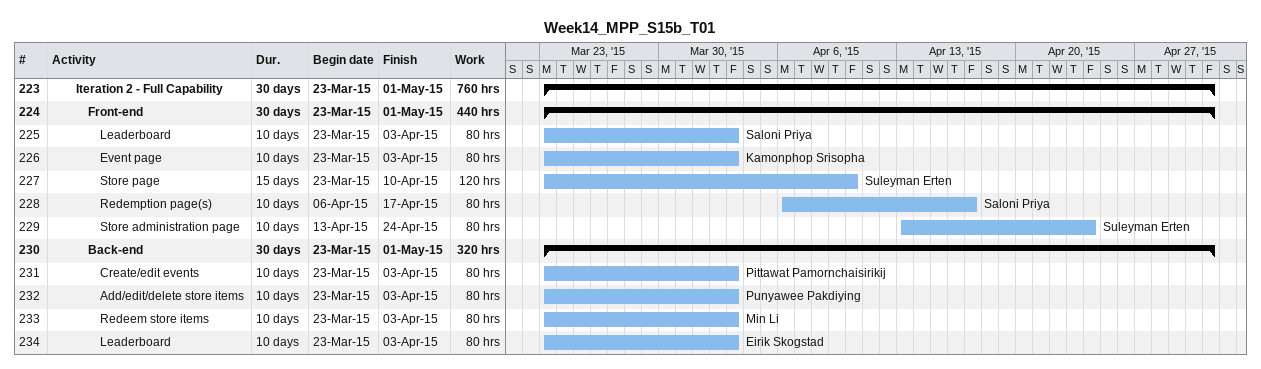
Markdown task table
Week14_MPP_S15b_T01

| ID | Level | Task | Duration | Start | Finish | Resources | Work (h) |
|---|---|---|---|---|---|---|---|
| 223 | 3 | **Iteration 2 - Full Capability** | 30d | 2015-03-23 | 2015-05-01 |  | 760 |
| 224 | 4 | **Front-end** | 30d | 2015-03-23 | 2015-05-01 |  | 440 |
| 225 | 5 | Leaderboard | 10d | 2015-03-23 | 2015-04-03 | Saloni Priya | 80 |
| 226 | 5 | Event page | 10d | 2015-03-23 | 2015-04-03 | Kamonphop Srisopha | 80 |
| 227 | 5 | Store page | 15d | 2015-03-23 | 2015-04-10 | Suleyman Erten | 120 |
| 228 | 5 | Redemption page(s) | 10d | 2015-04-06 | 2015-04-17 | Saloni Priya | 80 |
| 229 | 5 | Store administration page | 10d | 2015-04-13 | 2015-04-24 | Suleyman Erten | 80 |
| 230 | 4 | **Back-end** | 30d | 2015-03-23 | 2015-05-01 |  | 320 |
| 231 | 5 | Create/edit events | 10d | 2015-03-23 | 2015-04-03 | Pittawat Pamornchaisirikij | 80 |
| 232 | 5 | Add/edit/delete store items | 10d | 2015-03-23 | 2015-04-03 | Punyawee Pakdiying | 80 |
| 233 | 5 | Redeem store items | 10d | 2015-03-23 | 2015-04-03 | Min Li | 80 |
| 234 | 5 | Leaderboard | 10d | 2015-03-23 | 2015-04-03 | Eirik Skogstad | 80 |
